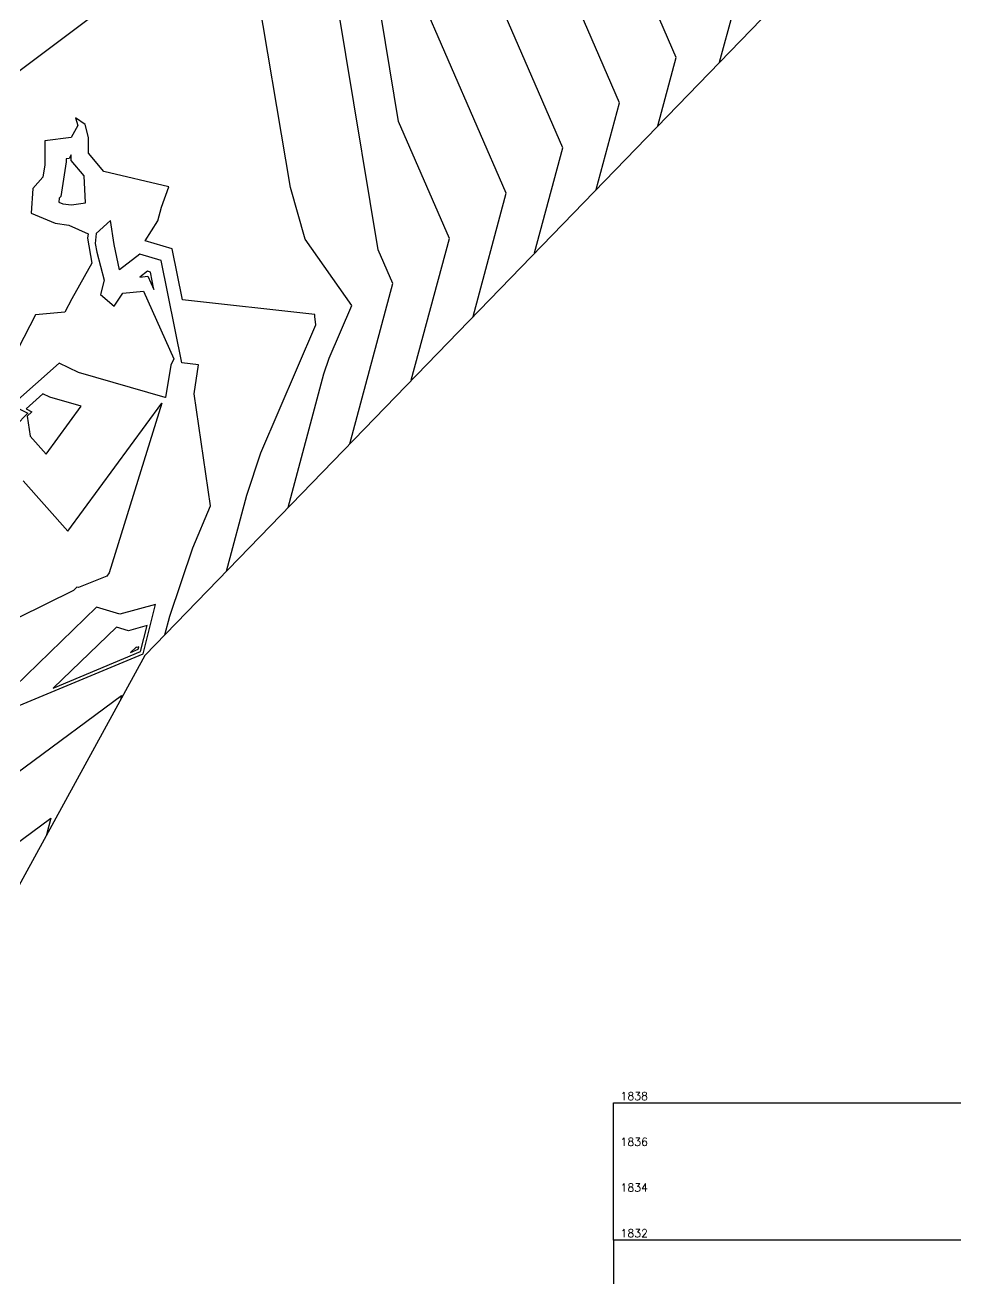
# Model space of a CAD drawing. Header units: metres. Extents: x 419533 to 423558, y 4805342 to 4807578.
# Drawn here: x 421962 to 422002.7, y 4806568.3 to 4806623.2 of the extents above; entities that cross this region are included whole.
import ezdxf

# ---------------------------------------------------------------- set-up
doc = ezdxf.new("R2010")
doc.units = ezdxf.units.M
doc.linetypes.add('PHANTOM', pattern=[2.5, 1.25, -0.25, 0.25, -0.25, 0.25, -0.25])
for name, color, linetype in [('C-ROAD-PROF-TEXT', 11, 'Continuous'), ('C-ROAD-PROF-TTLB', 5, 'Continuous'), ('C-TINN-BNDY', 110, 'Continuous'), ('C-TOPO-MAJR', 9, 'Continuous'), ('C-TOPO-MINR', 8, 'Continuous'), ('LS', 7, 'Continuous')]:
    doc.layers.add(name, color=color, linetype=linetype)
doc.styles.get("Standard").update_dxf_attribs({"font": 'simplex.shx'})

# ---------------------------------------------------------------- blocks, each defined once
blk = doc.blocks.new('AN30 +0 +0')
at = {"linetype": 'PHANTOM', "flags": 128}
for points in [[(0, -11.382), (0, 11.382)], [(-11.382, 0), (11.382, 0)]]:
    blk.add_lwpolyline(points, dxfattribs=at)
at = {"flags": 128}
blk.add_lwpolyline([(-4.744, -4.744), (-4.744, 4.744), (4.744, 4.744), (4.744, -4.744)], close=True, dxfattribs=at)
at = {"layer": 'LS', "insert": (-3.273, -0.383), "char_height": 0.51577, "width": 9.13592, "attachment_point": 1}
blk.add_mtext('AN30\\PBase +0 Leg +0', dxfattribs=at)
blk = doc.blocks.new('tower_bases_layout_1')
at = {"color": 31, "lineweight": 30, "true_color": 0xffbd7a, "elevation": 1718.013}
blk.add_lwpolyline([(423449.834, 4807399.592), (423130.593, 4807500.114), (421950.92, 4806612.998), (421795.045, 4806430.988), (421305.015, 4806147.038), (421305.015, 4806147.038), (420630.083, 4805770.97), (419765.157, 4805549.54), (419617.356, 4805580.088)], dxfattribs=at)
at = {"rotation": 43.1830892}
blk.add_blockref('AN30 +0 +0', (421950.92, 4806613.002, 1838.947), dxfattribs=at)
blk = doc.blocks.new('leg_extensions_profiles_1')
at = {"layer": 'C-ROAD-PROF-TTLB', "color": 5, "linetype": 'Continuous', "lineweight": -3}
for p, q in [((421987.746, 4806570.014), (421987.746, 4806576.014)), ((421987.746, 4806576.014), (422067.746, 4806576.014))]:
    blk.add_line(p, q, dxfattribs=at)
blk.add_3dface([(421987.746, 4806567.514), (422067.746, 4806567.514), (422067.746, 4806570.014), (421987.746, 4806570.014)], dxfattribs=at)
at = {"layer": 'C-TINN-BNDY', "color": 110, "linetype": 'Continuous', "lineweight": -3, "flags": 128}
blk.add_lwpolyline([(422235.258, 4806803.917), (422183.947, 4806768.389), (422107.165, 4806706.897), (422045.084, 4806663.831), (422020.725, 4806645.564), (422009.072, 4806636.707), (421999.692, 4806629.078), (421967.231, 4806595.583), (421935.551, 4806537.705), (421859.794, 4806483.771), (421831.912, 4806449.294), (421807.66, 4806419.57), (421750.74, 4806385.358), (421678.268, 4806345.243)], dxfattribs=at)
at = {"layer": 'C-TOPO-MAJR', "color": 9, "linetype": 'Continuous', "lineweight": -3, "flags": 128}
for points, elevation in [([(421986.988, 4806615.969), (421988.006, 4806619.759), (421981.221, 4806635.398), (421981.121, 4806635.457), (421981.115, 4806635.568), (421981.044, 4806635.747), (421978.41, 4806650.492), (421978.206, 4806650.306), (421975.121, 4806650.182), (421970.056, 4806653.144), (421970.886, 4806656.818), (421967.254, 4806665.526), (421965.866, 4806667.05), (421966.326, 4806667.313)], 1830), ([(421973.502, 4806602.054), (421975.072, 4806607.896), (421975.302, 4806608.582), (421976.295, 4806610.896), (421974.249, 4806613.793), (421973.606, 4806616.045), (421972.016, 4806625.485)], 1835)]:
    blk.add_lwpolyline(points, dxfattribs=dict(at, elevation=elevation))
at = {"layer": 'C-TOPO-MAJR', "color": 9, "linetype": 'Continuous', "lineweight": -3, "elevation": 1840, "flags": 128}
blk.add_lwpolyline([(421966.973, 4806595.959), (421966.901, 4806595.939), (421966.854, 4806595.953), (421966.611, 4806595.718), (421966.948, 4806595.859), (421966.973, 4806595.959)], close=True, dxfattribs=at)
at = {"layer": 'C-TOPO-MINR', "color": 8, "linetype": 'Continuous', "lineweight": -3, "flags": 128}
for points, elevation in [([(421992.383, 4806621.536), (421992.968, 4806623.716), (421989.065, 4806632.714), (421985.485, 4806634.798), (421985.272, 4806638.727), (421982.772, 4806645.081), (421981.191, 4806653.937), (421981.068, 4806653.825), (421975.926, 4806653.619), (421973.248, 4806655.185), (421974.919, 4806662.582), (421974.454, 4806663.698), (421970.687, 4806667.832), (421971.934, 4806668.546)], 1828), ([(421989.685, 4806618.753), (421990.487, 4806621.738), (421985.143, 4806634.056), (421983.303, 4806635.128), (421983.193, 4806637.147), (421981.908, 4806640.414), (421979.8, 4806652.214), (421979.637, 4806652.065), (421975.523, 4806651.901), (421971.652, 4806654.164), (421972.903, 4806659.7), (421970.854, 4806664.612), (421968.277, 4806667.441), (421969.13, 4806667.93)], 1829), ([(421984.291, 4806613.186), (421985.525, 4806617.781), (421980.145, 4806630.182), (421979.471, 4806634.27), (421977.878, 4806635.784), (421978.89, 4806638.303), (421977.02, 4806648.77), (421976.775, 4806648.546), (421974.718, 4806648.464), (421968.46, 4806652.123), (421968.87, 4806653.936), (421963.655, 4806666.439), (421963.455, 4806666.659), (421963.521, 4806666.697)], 1831), ([(421981.594, 4806610.403), (421983.044, 4806615.802), (421979.244, 4806624.563)], 1832), ([(421978.896, 4806607.62), (421980.563, 4806613.824), (421978.342, 4806618.943), (421976.238, 4806631.709)], 1833), ([(421976.199, 4806604.837), (421978.082, 4806611.845), (421977.441, 4806613.324), (421974.621, 4806630.429)], 1834), ([(421970.805, 4806599.271), (421971.699, 4806602.6), (421972.318, 4806604.44), (421974.721, 4806610.043), (421974.668, 4806610.402), (421974.682, 4806610.496), (421968.884, 4806611.138), (421968.438, 4806613.375), (421967.252, 4806613.717), (421967.81, 4806614.598), (421967.974, 4806615.192), (421968.288, 4806616.076), (421965.444, 4806616.75), (421964.771, 4806617.557), (421964.774, 4806618.236), (421964.626, 4806618.813), (421964.209, 4806619.101), (421964.303, 4806618.769), (421964.016, 4806618.23), (421962.857, 4806618.093), (421962.864, 4806617.038), (421962.778, 4806616.498), (421962.333, 4806616.002), (421962.264, 4806614.931), (421963.309, 4806614.486), (421963.92, 4806614.4), (421964.755, 4806614.021), (421964.735, 4806613.836), (421964.925, 4806612.744), (421964.925, 4806612.743), (421964.924, 4806612.741), (421964.044, 4806611.182), (421963.743, 4806610.605), (421962.451, 4806610.479), (421961.691, 4806609.007)], 1836), ([(421955.573, 4806582.89), (421963.124, 4806588.464), (421962.938, 4806587.739)], 1836), ([(421968.108, 4806596.488), (421968.327, 4806597.304), (421969.334, 4806600.298), (421970.117, 4806602.122), (421969.393, 4806607.028), (421969.586, 4806608.302), (421968.851, 4806608.384), (421967.959, 4806612.864), (421967.019, 4806613.135), (421966.134, 4806612.449), (421965.894, 4806613.559), (421965.736, 4806614.612), (421965.116, 4806614.038), (421965.07, 4806613.601), (421965.135, 4806613.225), (421965.465, 4806612.004), (421965.298, 4806611.372), (421965.896, 4806610.862), (421966.276, 4806611.427), (421967.175, 4806611.519), (421968.514, 4806608.561), (421968.374, 4806608.284), (421968.14, 4806606.864), (421968.132, 4806606.86), (421964.34, 4806607.954), (421963.487, 4806608.361), (421961.419, 4806606.537), (421962.126, 4806606.182), (421961.575, 4806605.633)], 1837), ([(421961.92, 4806603.218), (421963.869, 4806601.02), (421967.988, 4806606.612), (421965.676, 4806599.196), (421965.582, 4806599.054), (421964.339, 4806598.552), (421964.27, 4806598.574), (421964.117, 4806598.426), (421959.265, 4806596.035)], 1837), ([(421957.769, 4806587.596), (421966.224, 4806593.837), (421966.178, 4806593.659)], 1837)]:
    blk.add_lwpolyline(points, dxfattribs=dict(at, elevation=elevation))
for points, elevation in [([(421964.03, 4806615.287), (421964.643, 4806615.382), (421964.579, 4806616.565), (421964.02, 4806617.236), (421964.021, 4806617.475), (421963.934, 4806617.312), (421963.803, 4806617.297), (421963.804, 4806617.177), (421963.564, 4806615.661), (421963.493, 4806615.582), (421963.482, 4806615.411), (421963.649, 4806615.34), (421964.03, 4806615.287)], 1837), ([(421967.48, 4806612.353), (421967.349, 4806612.39), (421967.014, 4806612.13), (421967.371, 4806612.167), (421967.631, 4806611.592), (421967.48, 4806612.353)], 1838), ([(421963.086, 4806606.878), (421962.781, 4806607.024), (421962.04, 4806606.371), (421962.293, 4806606.243), (421962.096, 4806606.047), (421962.22, 4806605.182), (421962.917, 4806604.395), (421964.455, 4806606.483), (421963.086, 4806606.878)], 1838), ([(421967.705, 4806597.818), (421966.145, 4806597.39), (421965.131, 4806597.7), (421960.515, 4806593.241), (421960.094, 4806593.034), (421956.157, 4806592.574), (421955.845, 4806592.774), (421955.68, 4806592.591), (421955.904, 4806592.33), (421955.744, 4806592.142), (421955.986, 4806592.293), (421959.956, 4806592.621), (421959.949, 4806592.435), (421959.964, 4806592.302), (421961.044, 4806593.099), (421967.159, 4806595.653), (421967.705, 4806597.818)], 1838), ([(421967.339, 4806596.888), (421966.523, 4806596.665), (421965.993, 4806596.827), (421963.231, 4806594.159), (421967.054, 4806595.756), (421967.339, 4806596.888)], 1839)]:
    blk.add_lwpolyline(points, close=True, dxfattribs=dict(at, elevation=elevation))
at = {"layer": 'C-ROAD-PROF-TEXT', "color": 11, "linetype": 'Continuous', "lineweight": -3, "char_height": 0.35, "attachment_point": 6}
for s, insert in [('1838', (421989.245, 4806576.314)), ('1836', (421989.245, 4806574.314)), ('1834', (421989.245, 4806572.314)), ('1832', (421989.245, 4806570.314))]:
    blk.add_mtext(s, dxfattribs=dict(at, insert=insert))

msp = doc.modelspace()

# ---------------------------------------------------------------- linework, layer by layer
at = {"layer": 'C-TOPO-MAJR', "color": 9, "linetype": 'Continuous', "lineweight": -3, "flags": 128}
for points, elevation in [([(421986.988, 4806615.969), (421988.006, 4806619.759), (421981.221, 4806635.398), (421981.121, 4806635.457), (421981.115, 4806635.568), (421981.044, 4806635.747), (421978.41, 4806650.492), (421978.206, 4806650.306), (421975.121, 4806650.182), (421970.056, 4806653.144), (421970.886, 4806656.818), (421967.254, 4806665.526), (421965.866, 4806667.05), (421966.326, 4806667.313)], 1830), ([(421973.502, 4806602.054), (421975.072, 4806607.896), (421975.302, 4806608.582), (421976.295, 4806610.896), (421974.249, 4806613.793), (421973.606, 4806616.045), (421972.016, 4806625.485)], 1835)]:
    msp.add_lwpolyline(points, dxfattribs=dict(at, elevation=elevation))
at = {"layer": 'C-TOPO-MAJR', "color": 9, "linetype": 'Continuous', "lineweight": -3, "elevation": 1840, "flags": 128}
msp.add_lwpolyline([(421966.973, 4806595.959), (421966.901, 4806595.939), (421966.854, 4806595.953), (421966.611, 4806595.718), (421966.948, 4806595.859), (421966.973, 4806595.959)], close=True, dxfattribs=at)
at = {"layer": 'C-TOPO-MINR', "color": 8, "linetype": 'Continuous', "lineweight": -3, "flags": 128}
for points, elevation in [([(421992.383, 4806621.536), (421992.968, 4806623.716), (421989.065, 4806632.714), (421985.485, 4806634.798), (421985.272, 4806638.727), (421982.772, 4806645.081), (421981.191, 4806653.937), (421981.068, 4806653.825), (421975.926, 4806653.619), (421973.248, 4806655.185), (421974.919, 4806662.582), (421974.454, 4806663.698), (421970.687, 4806667.832), (421971.934, 4806668.546)], 1828), ([(421989.685, 4806618.753), (421990.487, 4806621.738), (421985.143, 4806634.056), (421983.303, 4806635.128), (421983.193, 4806637.147), (421981.908, 4806640.414), (421979.8, 4806652.214), (421979.637, 4806652.065), (421975.523, 4806651.901), (421971.652, 4806654.164), (421972.903, 4806659.7), (421970.854, 4806664.612), (421968.277, 4806667.441), (421969.13, 4806667.93)], 1829), ([(421984.291, 4806613.186), (421985.525, 4806617.781), (421980.145, 4806630.182), (421979.471, 4806634.27), (421977.878, 4806635.784), (421978.89, 4806638.303), (421977.02, 4806648.77), (421976.775, 4806648.546), (421974.718, 4806648.464), (421968.46, 4806652.123), (421968.87, 4806653.936), (421963.655, 4806666.439), (421963.455, 4806666.659), (421963.521, 4806666.697)], 1831), ([(421978.896, 4806607.62), (421980.563, 4806613.824), (421978.342, 4806618.943), (421976.238, 4806631.709)], 1833), ([(421976.199, 4806604.837), (421978.082, 4806611.845), (421977.441, 4806613.324), (421974.621, 4806630.429)], 1834), ([(421981.594, 4806610.403), (421983.044, 4806615.802), (421979.244, 4806624.563)], 1832), ([(421970.805, 4806599.271), (421971.699, 4806602.6), (421972.318, 4806604.44), (421974.721, 4806610.043), (421974.668, 4806610.402), (421974.682, 4806610.496), (421968.884, 4806611.138), (421968.438, 4806613.375), (421967.252, 4806613.717), (421967.81, 4806614.598), (421967.974, 4806615.192), (421968.288, 4806616.076), (421965.444, 4806616.75), (421964.771, 4806617.557), (421964.774, 4806618.236), (421964.626, 4806618.813), (421964.209, 4806619.101), (421964.303, 4806618.769), (421964.016, 4806618.23), (421962.857, 4806618.093), (421962.864, 4806617.038), (421962.778, 4806616.498), (421962.333, 4806616.002), (421962.264, 4806614.931), (421963.309, 4806614.486), (421963.92, 4806614.4), (421964.755, 4806614.021), (421964.735, 4806613.836), (421964.925, 4806612.744), (421964.925, 4806612.743), (421964.924, 4806612.741), (421964.044, 4806611.182), (421963.743, 4806610.605), (421962.451, 4806610.479), (421961.691, 4806609.007)], 1836), ([(421968.108, 4806596.488), (421968.327, 4806597.304), (421969.334, 4806600.298), (421970.117, 4806602.122), (421969.393, 4806607.028), (421969.586, 4806608.302), (421968.851, 4806608.384), (421967.959, 4806612.864), (421967.019, 4806613.135), (421966.134, 4806612.449), (421965.894, 4806613.559), (421965.736, 4806614.612), (421965.116, 4806614.038), (421965.07, 4806613.601), (421965.135, 4806613.225), (421965.465, 4806612.004), (421965.298, 4806611.372), (421965.896, 4806610.862), (421966.276, 4806611.427), (421967.175, 4806611.519), (421968.514, 4806608.561), (421968.374, 4806608.284), (421968.14, 4806606.864), (421968.132, 4806606.86), (421964.34, 4806607.954), (421963.487, 4806608.361), (421961.419, 4806606.537), (421962.126, 4806606.182), (421961.575, 4806605.633)], 1837), ([(421961.92, 4806603.218), (421963.869, 4806601.02), (421967.988, 4806606.612), (421965.676, 4806599.196), (421965.582, 4806599.054), (421964.339, 4806598.552), (421964.27, 4806598.574), (421964.117, 4806598.426), (421959.265, 4806596.035)], 1837), ([(421957.769, 4806587.596), (421966.224, 4806593.837), (421966.178, 4806593.659)], 1837), ([(421955.573, 4806582.89), (421963.124, 4806588.464), (421962.938, 4806587.739)], 1836)]:
    msp.add_lwpolyline(points, dxfattribs=dict(at, elevation=elevation))
for points, elevation in [([(421964.03, 4806615.287), (421964.643, 4806615.382), (421964.579, 4806616.565), (421964.02, 4806617.236), (421964.021, 4806617.475), (421963.934, 4806617.312), (421963.803, 4806617.297), (421963.804, 4806617.177), (421963.564, 4806615.661), (421963.493, 4806615.582), (421963.482, 4806615.411), (421963.649, 4806615.34), (421964.03, 4806615.287)], 1837), ([(421967.48, 4806612.353), (421967.349, 4806612.39), (421967.014, 4806612.13), (421967.371, 4806612.167), (421967.631, 4806611.592), (421967.48, 4806612.353)], 1838), ([(421963.086, 4806606.878), (421962.781, 4806607.024), (421962.04, 4806606.371), (421962.293, 4806606.243), (421962.096, 4806606.047), (421962.22, 4806605.182), (421962.917, 4806604.395), (421964.455, 4806606.483), (421963.086, 4806606.878)], 1838), ([(421967.705, 4806597.818), (421966.145, 4806597.39), (421965.131, 4806597.7), (421960.515, 4806593.241), (421960.094, 4806593.034), (421956.157, 4806592.574), (421955.845, 4806592.774), (421955.68, 4806592.591), (421955.904, 4806592.33), (421955.744, 4806592.142), (421955.986, 4806592.293), (421959.956, 4806592.621), (421959.949, 4806592.435), (421959.964, 4806592.302), (421961.044, 4806593.099), (421967.159, 4806595.653), (421967.705, 4806597.818)], 1838), ([(421967.339, 4806596.888), (421966.523, 4806596.665), (421965.993, 4806596.827), (421963.231, 4806594.159), (421967.054, 4806595.756), (421967.339, 4806596.888)], 1839)]:
    msp.add_lwpolyline(points, close=True, dxfattribs=dict(at, elevation=elevation))

# ---------------------------------------------------------------- block references
for name in ['leg_extensions_profiles_1', 'tower_bases_layout_1']:
    msp.add_blockref(name, (0, 0))

doc.saveas('drawing.dxf')
